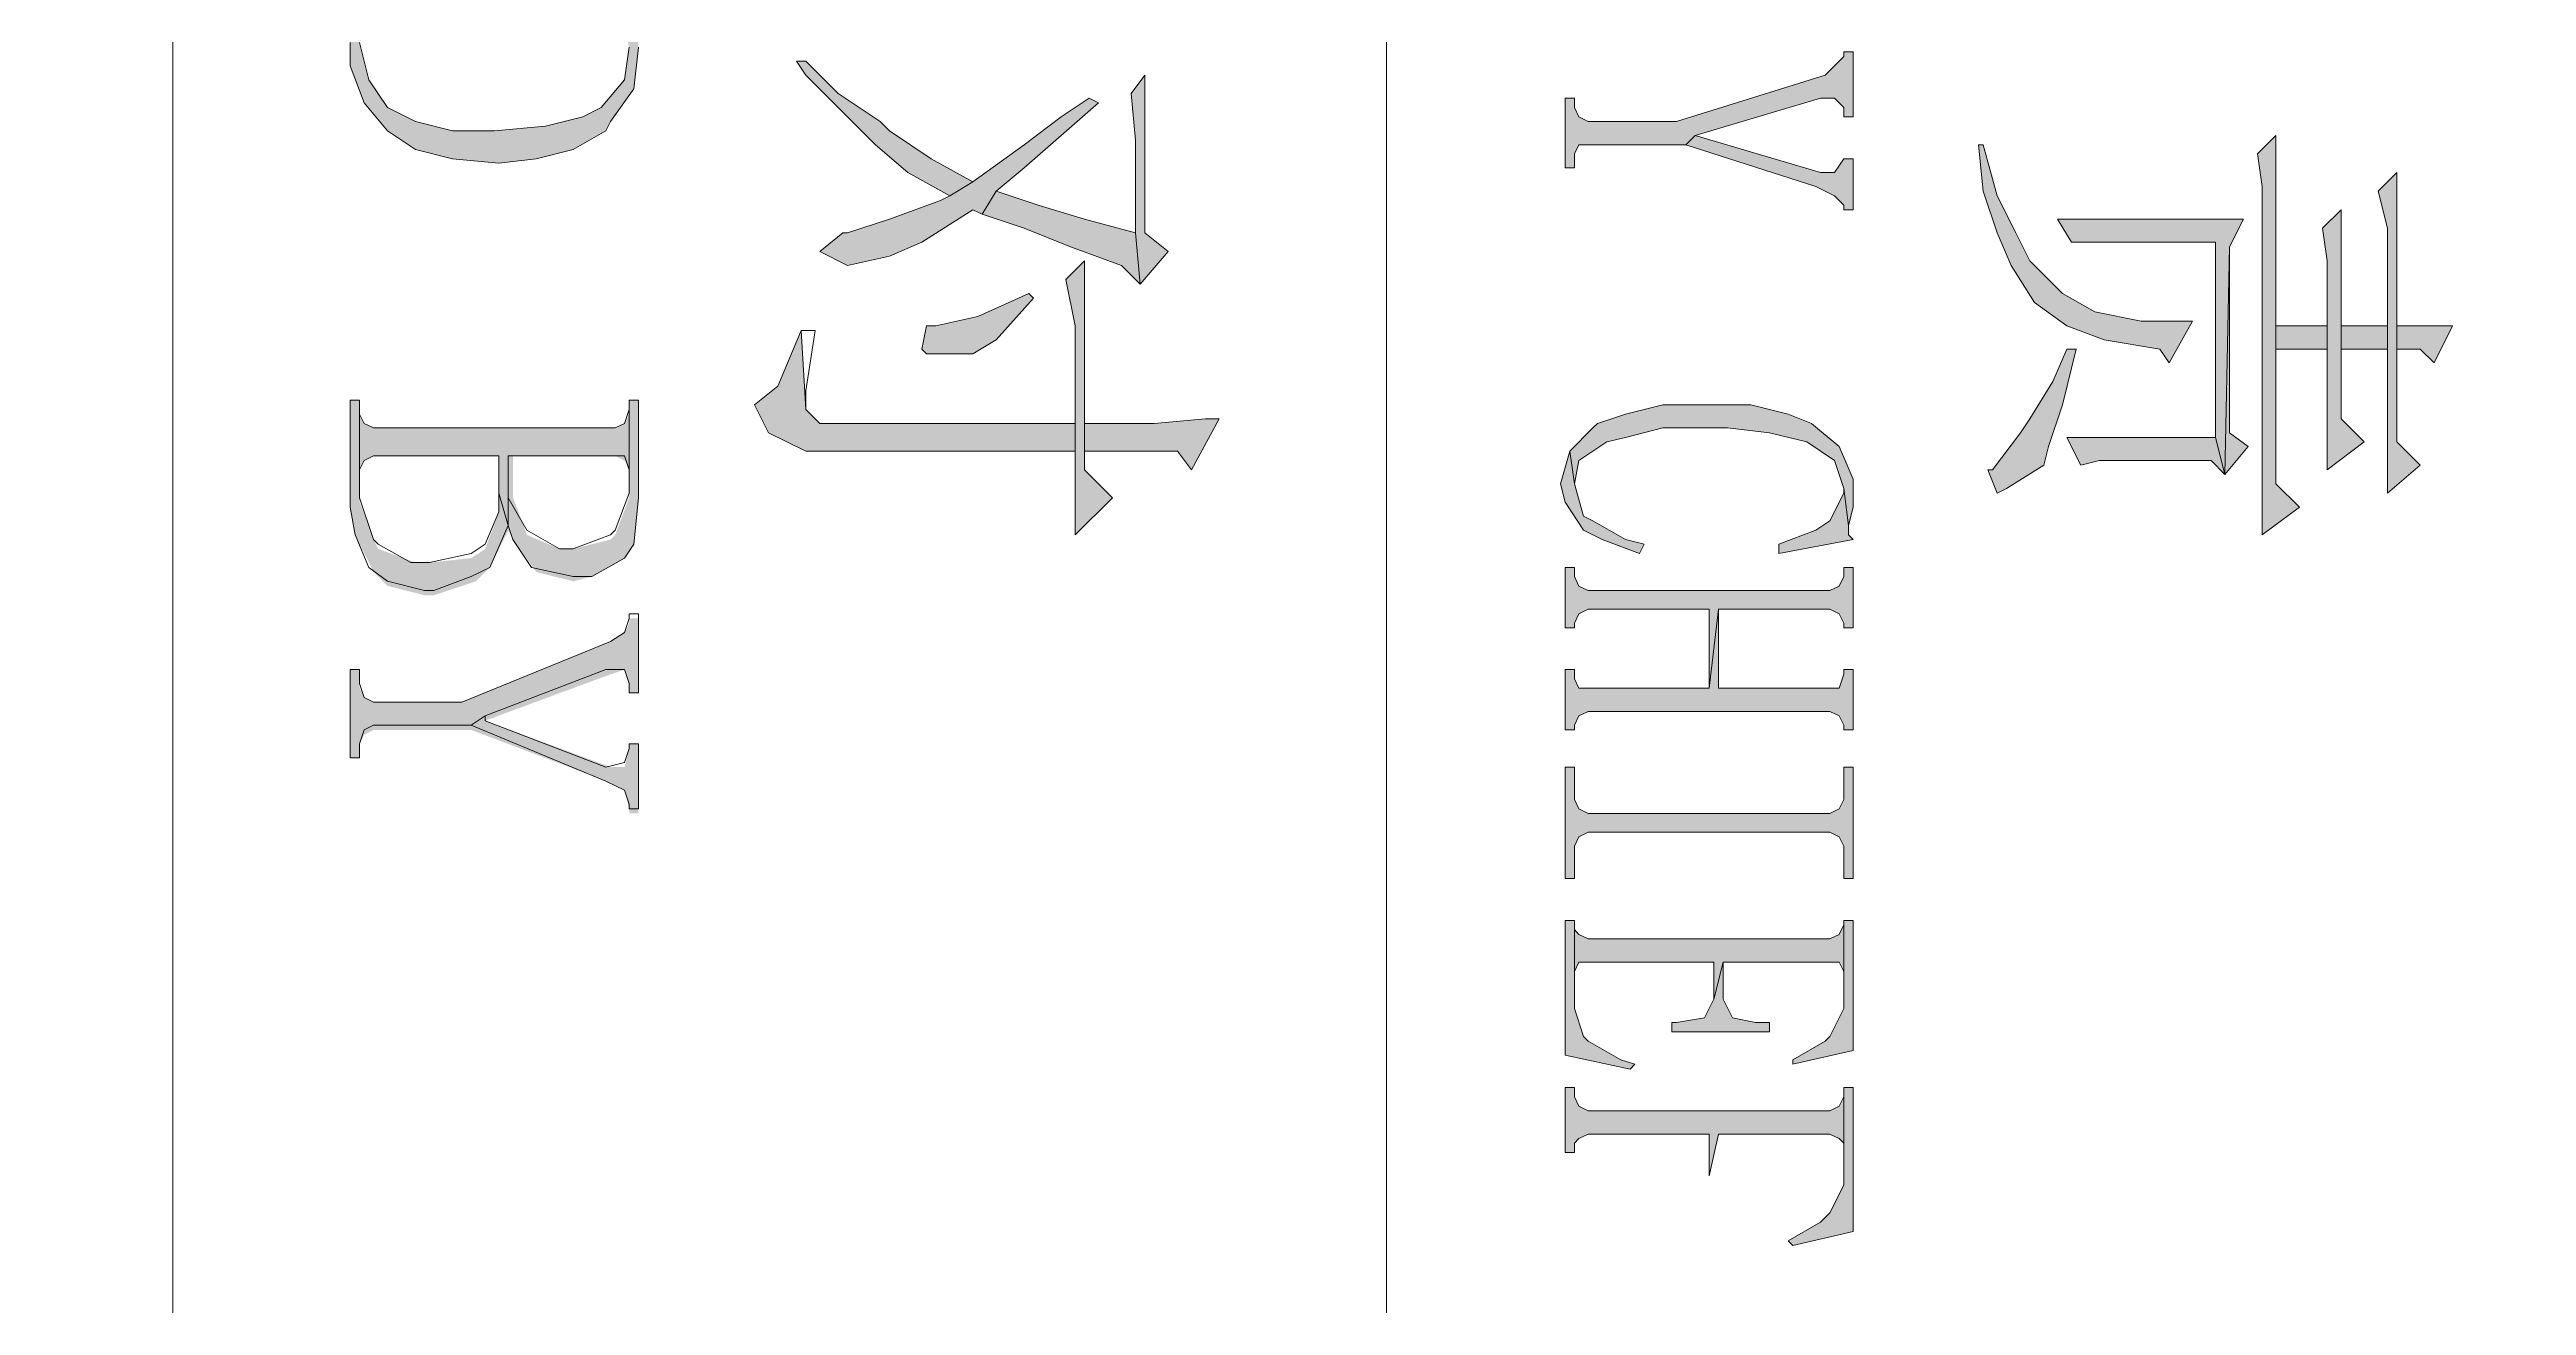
# Model space of a CAD drawing. Header units: millimetres. Extents: x -53295381 to 181933601, y -165 to 204541444.
# Drawn here: x 52121038 to 52129201, y 20974591 to 20978732 of the extents above; entities that cross this region are included whole.
import ezdxf

# ---------------------------------------------------------------- set-up
doc = ezdxf.new("R2010")
doc.units = ezdxf.units.MM
doc.header["$LTSCALE"] = 1000
doc.layers.add('PP-COM', color=7, linetype='Continuous')
doc.layers.add('标注', color=3, linetype='Continuous')
doc.layers.add('PUB_TITLE', color=7, linetype='Continuous', lineweight=20)
doc.styles.add('C', font='c.shx', dxfattribs={"width": 0.75, "height": 3, "bigfont": 'hzk.shx'})
doc.styles.add('HZ', font='rs.shx', dxfattribs={"width": 0.8, "bigfont": 'hztxt.shx'})
doc.styles.add('宋体', font='')
doc.styles.get('宋体').set_extended_font_data('宋体')
doc.dimstyles.new('1', dxfattribs={"dimtxt": 1.5, "dimasz": 2, "dimexe": 1, "dimexo": 0.2, "dimgap": 0.5, "dimtad": 1, "dimdec": 1, "dimzin": 0, "dimdsep": 46, "dimtxsty": '宋体', "dimcen": 0.2, "dimclrd": 3, "dimclre": 3, "dimclrt": 3, "dimadec": 0, "dimazin": 0, "dimtfac": 1, "dimtdec": 1, "dimtofl": 0, "dimtmove": 2, "dimatfit": 3, "dimfxl": 0, "dimtolj": 1, "dimtzin": 0, "dimarcsym": 0})

# ---------------------------------------------------------------- blocks, each defined once
blk = doc.blocks.new('*D53')
at = {"color": 3, "lineweight": -2}
for start, end in [(39.4482, 48.8965), (341.1035, 350.5518)]:
    blk.add_arc((1344.218, 1910.564), 16.999, start, end, dxfattribs=at)
at = {"color": 3}
for points in [[(1357.728, 1921.631), (1356.961, 1921.099), (1358.94, 1919.064)], [(1360.522, 1907.812), (1361.452, 1907.735), (1361.217, 1910.564)]]:
    blk.add_solid(points, dxfattribs=at)
at = {"layer": 'Defpoints', "color": 0}
for p in [(1395.655, 1940.261), (1360.959, 1913.516), (1344.218, 1910.564), (1344.218, 1910.564), (1403.612, 1910.564)]:
    blk.add_point(p, dxfattribs=at)
at = {"color": 3, "insert": (1362.57, 1915.482), "char_height": 3, "attachment_point": 5, "rotation": 285, "style": 'HZ'}
blk.add_mtext('\\A1;α/3', dxfattribs=at)
blk = doc.blocks.new('*D54')
at = {"color": 3, "lineweight": -2}
blk.add_arc((1344.218, 1910.564), 28.56, 5.6194, 84.3806, dxfattribs=at)
at = {"color": 3}
for points in [[(1346.992, 1938.522), (1347.038, 1939.454), (1344.218, 1939.125)], [(1373.108, 1913.384), (1372.175, 1913.338), (1372.779, 1910.564)]]:
    blk.add_solid(points, dxfattribs=at)
at = {"layer": 'Defpoints', "color": 0}
for p in [(1344.218, 1969.958), (1368.952, 1924.845), (1344.218, 1910.564), (1344.218, 1910.564), (1403.612, 1910.564)]:
    blk.add_point(p, dxfattribs=at)
at = {"color": 3, "insert": (1365.828, 1932.174), "char_height": 3, "attachment_point": 5, "rotation": 315, "style": 'HZ'}
blk.add_mtext('\\A1;α', dxfattribs=at)
blk = doc.blocks.new('*D55')
at = {"color": 3, "lineweight": -2}
for start, end in [(69.4333, 78.8666), (11.1334, 20.5667)]:
    blk.add_arc((1344.218, 1910.564), 17.026, start, end, dxfattribs=at)
at = {"color": 3}
for points in [[(1350.399, 1926.927), (1350, 1926.083), (1352.731, 1925.309)], [(1359.737, 1916.346), (1360.581, 1916.745), (1358.963, 1919.077)]]:
    blk.add_solid(points, dxfattribs=at)
at = {"layer": 'Defpoints', "color": 0}
for p in [(1373.915, 1962.001), (1395.655, 1940.261), (1355.162, 1923.607), (1344.218, 1910.564), (1344.218, 1910.564)]:
    blk.add_point(p, dxfattribs=at)
at = {"color": 3, "insert": (1358.072, 1924.056), "char_height": 3, "attachment_point": 5, "rotation": 314.2422, "style": 'HZ'}
blk.add_mtext('\\A1;α/3', dxfattribs=at)
blk = doc.blocks.new('*D27')
at = {"color": 3, "lineweight": -2}
for start, end in [(99.4333, 108.8666), (41.1334, 50.5667)]:
    blk.add_arc((1344.218, 1910.564), 17.026, start, end, dxfattribs=at)
at = {"color": 3}
for points in [[(1341.389, 1927.825), (1341.466, 1926.895), (1344.218, 1927.59)], [(1354.767, 1923.331), (1355.299, 1924.098), (1352.731, 1925.309)]]:
    blk.add_solid(points, dxfattribs=at)
at = {"layer": 'Defpoints', "color": 0}
for p in [(1344.218, 1969.958), (1373.915, 1962.001), (1350.042, 1926.563), (1344.218, 1910.564), (1344.218, 1910.564)]:
    blk.add_point(p, dxfattribs=at)
at = {"color": 3, "insert": (1349.143, 1928.942), "char_height": 3, "attachment_point": 5, "rotation": 345, "style": 'HZ'}
blk.add_mtext('\\A1;α/3', dxfattribs=at)
blk = doc.blocks.new('*D35')
at = {"layer": 'Defpoints', "color": 0}
for p in [(1319.577, 1812.569), (1317.437, 1800.401), (1286.683, 1796.73), (1303.739, 1796.73), (1303.739, 1796.73)]:
    blk.add_point(p, dxfattribs=at)
at = {"layer": '标注', "color": 3, "lineweight": -2}
blk.add_line((1305.739, 1796.73), (1319.92, 1796.73), dxfattribs=at)
for start, end in [(56.3312, 67.6624), (337.3376, 348.6688)]:
    blk.add_arc((1303.739, 1796.73), 14.181, start, end, dxfattribs=at)
at = {"layer": '标注', "color": 3}
for points in [[(1311.896, 1808.894), (1311.305, 1808.172), (1313.766, 1806.758)], [(1317.179, 1793.99), (1318.108, 1793.898), (1317.92, 1796.73)]]:
    blk.add_solid(points, dxfattribs=at)
at = {"layer": '标注', "color": 3, "insert": (1318.688, 1802.922), "char_height": 3, "attachment_point": 5, "rotation": 292.5, "style": 'C'}
blk.add_mtext('\\A1;45°', dxfattribs=at)
blk = doc.blocks.new('6.0f')
at = {"layer": 'PUB_TITLE'}
h = blk.add_hatch(color=256, dxfattribs=at)
h.dxf.hatch_style = 1
h.paths.add_polyline_path([(50751499.5, 21041173.3), (50751505.6, 21041170.2), (50751508.7, 21041164.1), (50751508.7, 21041142.6), (50751514.8, 21041142.6), (50751514.8, 21041213.1), (50751508.7, 21041213.1), (50751508.7, 21041194.7), (50751505.6, 21041188.6), (50751499.5, 21041185.5), (50751340.2, 21041185.5), (50751334.1, 21041188.6), (50751331.1, 21041194.7), (50751331.1, 21041213.1), (50751324.9, 21041213.1), (50751324.9, 21041142.6), (50751331.1, 21041142.6), (50751331.1, 21041164.1), (50751334.1, 21041170.2), (50751340.2, 21041173.3)])
h.paths.add_polyline_path([(50751395.4, 21041090.6), (50751395.4, 21041050.7), (50751401.5, 21041087.5), (50751496.4, 21041069.1), (50751514.8, 21041072.2), (50751343.3, 21041108.9), (50751334.1, 21041112), (50751331.1, 21041118.1), (50751331.1, 21041121.2), (50751324.9, 21041121.2), (50751324.9, 21041087.5), (50751331.1, 21041087.5), (50751331.1, 21041090.6), (50751337.2, 21041096.7), (50751352.5, 21041096.7)])
h.paths.add_polyline_path([(50751521, 21041059.9), (50751514.8, 21041072.2), (50751496.4, 21041069.1), (50751401.5, 21041050.7), (50751401.5, 21041087.5), (50751395.4, 21041050.7), (50751346.4, 21041041.6), (50751334.1, 21041041.6), (50751331.1, 21041047.7), (50751331.1, 21041050.7), (50751324.9, 21041050.7), (50751324.9, 21041014), (50751331.1, 21041014), (50751331.1, 21041017.1), (50751334.1, 21041023.2), (50751343.3, 21041026.2)])
h.paths.add_polyline_path([(50751499.5, 21040974.2), (50751505.6, 21040971.1), (50751508.7, 21040965), (50751508.7, 21040958.9), (50751514.8, 21040958.9), (50751514.8, 21041001.7), (50751508.7, 21041001.7), (50751508.7, 21040995.6), (50751505.6, 21040989.5), (50751499.5, 21040986.4), (50751340.2, 21040986.4), (50751334.1, 21040989.5), (50751331.1, 21040995.6), (50751331.1, 21040965), (50751334.1, 21040971.1), (50751340.2, 21040974.2)])
h.paths.add_polyline_path([(50751367.8, 21040900.7), (50751370.9, 21040906.8), (50751361.7, 21040909.9), (50751340.2, 21040919), (50751340.2, 21040922.1), (50751331.1, 21040940.5), (50751331.1, 21040965), (50751331.1, 21040995.6), (50751331.1, 21041001.7), (50751324.9, 21041001.7), (50751324.9, 21040909.9)])
h.paths.add_polyline_path([(50751496.4, 21040830.2), (50751505.6, 21040830.2), (50751508.7, 21040821), (50751508.7, 21040854.7), (50751505.6, 21040845.5), (50751496.4, 21040845.5), (50751340.2, 21040845.5), (50751334.1, 21040848.6), (50751331.1, 21040854.7), (50751331.1, 21040860.9), (50751324.9, 21040860.9), (50751324.9, 21040814.9), (50751331.1, 21040814.9), (50751331.1, 21040824.1), (50751334.1, 21040830.2), (50751340.2, 21040830.2)])
h.paths.add_polyline_path([(50751508.7, 21040854.7), (50751514.8, 21040796.5), (50751514.8, 21040879.2), (50751471.9, 21040888.4), (50751471.9, 21040882.3), (50751481.1, 21040879.2), (50751502.6, 21040870)])
h.paths.add_polyline_path([(50751514.8, 21040796.5), (50751508.7, 21040854.7), (50751508.7, 21040821), (50751499.5, 21040805.7), (50751499.5, 21040802.7), (50751471.9, 21040793.5), (50751471.9, 21040790.4)])
h.paths.add_polyline_path([(50751508.7, 21040741.4), (50751508.7, 21040735.3), (50751514.8, 21040735.3), (50751514.8, 21040778.2), (50751508.7, 21040778.2), (50751508.7, 21040775.1), (50751502.6, 21040769), (50751496.4, 21040762.8), (50751398.4, 21040732.2), (50751340.2, 21040732.2), (50751334.1, 21040735.3), (50751331.1, 21040741.4), (50751331.1, 21040747.5), (50751324.9, 21040747.5), (50751324.9, 21040701.6), (50751331.1, 21040701.6), (50751331.1, 21040710.8), (50751334.1, 21040716.9), (50751340.2, 21040716.9), (50751404.6, 21040716.9), (50751410.7, 21040723), (50751493.4, 21040747.5), (50751502.6, 21040747.5)])
h.paths.add_polyline_path([(50751514.8, 21040674), (50751514.8, 21040707.7), (50751508.7, 21040707.7), (50751502.6, 21040698.5), (50751493.4, 21040698.5), (50751410.7, 21040723), (50751404.6, 21040716.9), (50751490.3, 21040689.3), (50751502.6, 21040683.2), (50751508.7, 21040677.1), (50751508.7, 21040674)])
h = blk.add_hatch(color=256, dxfattribs=at)
h.dxf.hatch_style = 1
h.paths.add_polyline_path([(50750698.9, 21040796.5), (50750705, 21040793.5), (50750708.1, 21040781.2), (50750708.1, 21040824.1), (50750705, 21040818), (50750698.9, 21040814.9), (50750539.6, 21040814.9), (50750533.5, 21040818), (50750530.4, 21040824.1), (50750530.4, 21040784.3), (50750533.5, 21040793.5), (50750539.6, 21040796.5)], flags=17)
h.paths.add_polyline_path([(50750646.8, 21040707.7), (50750671.3, 21040713.8), (50750692.8, 21040726.1), (50750695.8, 21040732.2), (50750711.1, 21040753.7), (50750714.2, 21040781.2), (50750714.2, 21040830.2), (50750708.1, 21040830.2), (50750708.1, 21040824.1), (50750708.1, 21040781.2), (50750705, 21040759.8), (50750689.7, 21040741.4), (50750677.5, 21040735.3), (50750653, 21040729.2), (50750619.3, 21040726.1), (50750591.7, 21040726.1), (50750567.2, 21040732.2), (50750548.8, 21040741.4), (50750536.6, 21040759.8), (50750530.4, 21040784.3), (50750530.4, 21040824.1), (50750530.4, 21040830.2), (50750524.3, 21040830.2), (50750524.3, 21040784.3), (50750524.3, 21040769), (50750533.5, 21040744.5), (50750548.8, 21040726.1), (50750567.2, 21040713.8), (50750591.7, 21040707.7), (50750622.3, 21040704.7)])
h = blk.add_hatch(color=256, dxfattribs=at)
h.dxf.hatch_style = 1
h.paths.add_polyline_path([(50751063.4, 21040646.5), (50751048, 21040658.7), (50751048, 21040762.8), (50751038.9, 21040750.6), (50751041.9, 21040720), (50751041.9, 21040658.7), (50751045, 21040625)])
h.paths.add_polyline_path([(50751032.7, 21040637.3), (50751045, 21040625), (50751041.9, 21040658.7), (50751008.2, 21040667.9), (50750977.6, 21040677.1), (50750950, 21040686.3), (50750940.8, 21040671), (50750968.4, 21040661.8), (50750999, 21040649.5)])
h.paths.add_polyline_path([(50750968.4, 21040701.6), (50750992.9, 21040723), (50751017.4, 21040744.5), (50751011.3, 21040747.5), (50750992.9, 21040735.3), (50750968.4, 21040716.9), (50750934.7, 21040692.4), (50750919.4, 21040683.2), (50750913.3, 21040680.1), (50750879.6, 21040667.9), (50750852, 21040658.7), (50750849, 21040658.7), (50750833.7, 21040646.5), (50750852, 21040637.3), (50750879.6, 21040643.4), (50750901, 21040652.6), (50750934.7, 21040674), (50750940.8, 21040671), (50750950, 21040686.3)])
h.paths.add_polyline_path([(50750934.7, 21040692.4), (50750907.2, 21040707.7), (50750879.6, 21040726.1), (50750873.5, 21040732.2), (50750845.9, 21040750.6), (50750824.5, 21040772), (50750818.3, 21040772), (50750824.5, 21040762.8), (50750849, 21040738.3), (50750870.4, 21040716.9), (50750891.8, 21040698.5), (50750919.4, 21040683.2)])
h.paths.add_polyline_path([(50751026.6, 21040484.1), (50751008.2, 21040502.5), (50751008.2, 21040514.8), (50751008.2, 21040533.1), (50751008.2, 21040640.3), (50750996, 21040628.1), (50751002.1, 21040597.5), (50751002.1, 21040533.1), (50751002.1, 21040514.8), (50751002.1, 21040459.6)])
h.paths.add_polyline_path([(50751069.5, 21040514.8), (50751078.7, 21040502.5), (50751097, 21040536.2), (50751087.9, 21040536.2), (50751054.2, 21040533.1), (50751008.2, 21040533.1), (50751008.2, 21040514.8)])
h.paths.add_polyline_path([(50751002.1, 21040514.8), (50751002.1, 21040533.1), (50750833.7, 21040533.1), (50750824.5, 21040542.3), (50750821.4, 21040594.4), (50750806.1, 21040557.6), (50750790.8, 21040545.4), (50750800, 21040527), (50750824.5, 21040514.8)])
h.paths.add_polyline_path([(50750950, 21040588.3), (50750974.5, 21040615.8), (50750971.5, 21040618.9), (50750937.8, 21040603.6), (50750910.2, 21040597.5), (50750904.1, 21040597.5), (50750901, 21040582.1), (50750904.1, 21040579.1), (50750934.7, 21040579.1)])
h = blk.add_hatch(color=256, dxfattribs=at)
h.dxf.hatch_style = 1
h.paths.add_polyline_path([(50751888.5, 21040505.6), (50751873.2, 21040520.9), (50751873.2, 21040582.1), (50751873.2, 21040597.5), (50751873.2, 21040698.5), (50751860.9, 21040686.3), (50751867, 21040661.8), (50751867, 21040597.5), (50751867, 21040582.1), (50751867, 21040487.2)])
h.paths.add_polyline_path([(50751851.7, 21040520.9), (50751836.4, 21040536.2), (50751836.4, 21040582.1), (50751836.4, 21040597.5), (50751836.4, 21040674), (50751824.2, 21040661.8), (50751827.2, 21040640.3), (50751827.2, 21040597.5), (50751827.2, 21040582.1), (50751827.2, 21040502.5)])
h.paths.add_polyline_path([(50751808.9, 21040478), (50751793.5, 21040493.3), (50751793.5, 21040582.1), (50751793.5, 21040597.5), (50751793.5, 21040723), (50751781.3, 21040710.8), (50751784.3, 21040689.3), (50751784.3, 21040459.6)])
h.paths.add_polyline_path([(50751867, 21040582.1), (50751867, 21040597.5), (50751836.4, 21040597.5), (50751836.4, 21040582.1)])
h.paths.add_polyline_path([(50751897.7, 21040573), (50751909.9, 21040597.5), (50751903.8, 21040597.5), (50751873.2, 21040597.5), (50751873.2, 21040582.1), (50751888.5, 21040582.1)])
h.paths.add_polyline_path([(50751827.2, 21040582.1), (50751827.2, 21040597.5), (50751793.5, 21040597.5), (50751793.5, 21040582.1)])
h.paths.add_polyline_path([(50751759.8, 21040499.4), (50751762.9, 21040649.5), (50751772.1, 21040667.9), (50751744.5, 21040667.9), (50751713.9, 21040667.9), (50751683.3, 21040667.9), (50751649.6, 21040667.9), (50751658.8, 21040652.6), (50751753.7, 21040652.6), (50751753.7, 21040523.9)])
h.paths.add_polyline_path([(50751750.7, 21040508.6), (50751759.8, 21040499.4), (50751753.7, 21040523.9), (50751655.7, 21040523.9), (50751664.9, 21040505.6), (50751677.2, 21040508.6), (50751707.8, 21040508.6)], flags=17)
h.paths.add_polyline_path([(50751775.2, 21040517.8), (50751762.9, 21040527), (50751762.9, 21040649.5), (50751759.8, 21040499.4)])
h.paths.add_polyline_path([(50751717, 21040582.1), (50751723.1, 21040573), (50751738.4, 21040600.5), (50751704.7, 21040600.5), (50751674.1, 21040606.6), (50751652.7, 21040618.9), (50751631.2, 21040640.3), (50751622, 21040658.7), (50751609.8, 21040683.2), (50751600.6, 21040716.9), (50751597.5, 21040716.9), (50751600.6, 21040686.3), (50751609.8, 21040658.7), (50751619, 21040637.3), (50751634.3, 21040612.8), (50751655.7, 21040597.5), (50751680.2, 21040588.3)])
h.paths.add_polyline_path([(50751640.4, 21040505.6), (50751643.5, 21040517.8), (50751652.7, 21040545.4), (50751661.8, 21040582.1), (50751655.7, 21040582.1), (50751646.5, 21040560.7), (50751631.2, 21040536.2), (50751625.1, 21040527), (50751606.7, 21040502.5), (50751603.6, 21040502.5), (50751609.8, 21040487.2), (50751615.9, 21040490.3)])
h = blk.add_hatch(color=256, dxfattribs=at)
h.dxf.hatch_style = 1
h.paths.add_polyline_path([(50750622.4, 21040511.7), (50750622.4, 21040487.2), (50750628.5, 21040462.7), (50750631.6, 21040511.7), (50750698.9, 21040511.7), (50750705.1, 21040508.6), (50750708.1, 21040502.5), (50750708.1, 21040539.3), (50750705.1, 21040533.1), (50750698.9, 21040530.1), (50750539.7, 21040530.1), (50750533.5, 21040533.1), (50750530.5, 21040539.3), (50750530.5, 21040502.5), (50750533.5, 21040508.6), (50750539.7, 21040511.7)])
h.paths.add_polyline_path([(50750671.4, 21040429), (50750683.6, 21040432.1), (50750705.1, 21040444.3), (50750711.2, 21040453.5), (50750714.2, 21040484.1), (50750714.2, 21040548.5), (50750708.1, 21040548.5), (50750708.1, 21040539.3), (50750708.1, 21040487.2), (50750708.1, 21040484.1), (50750698.9, 21040459.6), (50750695.9, 21040456.6), (50750671.4, 21040450.4), (50750662.2, 21040450.4), (50750640.7, 21040459.6), (50750631.6, 21040484.1), (50750631.6, 21040511.7), (50750628.5, 21040462.7), (50750631.6, 21040456.6), (50750646.9, 21040435.1)])
h.paths.add_polyline_path([(50750607.1, 21040429), (50750616.2, 21040438.2), (50750628.5, 21040462.7), (50750622.4, 21040487.2), (50750622.4, 21040474.9), (50750613.2, 21040450.4), (50750604, 21040444.3), (50750576.4, 21040441.3), (50750567.2, 21040441.3), (50750542.7, 21040450.4), (50750539.7, 21040456.6), (50750530.5, 21040481.1), (50750530.5, 21040502.5), (50750530.5, 21040539.3), (50750530.5, 21040548.5), (50750524.4, 21040548.5), (50750524.4, 21040478), (50750527.4, 21040459.6), (50750539.7, 21040435.1), (50750548.9, 21040425.9), (50750573.4, 21040419.8), (50750579.5, 21040419.8)])
h.paths.add_polyline_path([(50750695.9, 21040367.7), (50750705.1, 21040370.8), (50750708.1, 21040361.6), (50750708.1, 21040355.5), (50750714.2, 21040355.5), (50750714.2, 21040404.5), (50750708.1, 21040404.5), (50750708.1, 21040401.4), (50750705.1, 21040395.3), (50750695.9, 21040389.2), (50750597.9, 21040349.4), (50750539.7, 21040349.4), (50750533.5, 21040352.4), (50750530.5, 21040358.6), (50750530.5, 21040370.8), (50750524.4, 21040370.8), (50750524.4, 21040312.6), (50750530.5, 21040312.6), (50750530.5, 21040321.8), (50750533.5, 21040327.9), (50750539.7, 21040331), (50750604, 21040331), (50750613.2, 21040337.1)])
h.paths.add_polyline_path([(50750692.8, 21040297.3), (50750705.1, 21040291.2), (50750708.1, 21040278.9), (50750708.1, 21040275.9), (50750714.2, 21040275.9), (50750714.2, 21040321.8), (50750708.1, 21040321.8), (50750708.1, 21040318.7), (50750705.1, 21040306.5), (50750695.9, 21040306.5), (50750613.2, 21040337.1), (50750604, 21040331)])
h = blk.add_hatch(color=256, dxfattribs=at)
h.dxf.hatch_style = 1
h.paths.add_polyline_path([(50751484.2, 21040520.9), (50751502.6, 21040508.6), (50751508.7, 21040490.3), (50751511.8, 21040465.8), (50751514.8, 21040478), (50751514.8, 21040490.3), (50751514.8, 21040496.4), (50751505.6, 21040517.8), (50751487.3, 21040533.1), (50751471.9, 21040539.3), (50751447.4, 21040545.4), (50751419.9, 21040545.4), (50751389.3, 21040545.4), (50751364.8, 21040539.3), (50751346.4, 21040533.1), (50751343.3, 21040530.1), (50751328, 21040514.8), (50751331.1, 21040493.3), (50751334.1, 21040508.6), (50751352.5, 21040520.9), (50751364.8, 21040523.9), (50751389.3, 21040530.1), (50751419.9, 21040530.1), (50751432.1, 21040530.1), (50751459.7, 21040527)])
h.paths.add_polyline_path([(50751514.8, 21040456.6), (50751511.8, 21040459.6), (50751511.8, 21040465.8), (50751508.7, 21040490.3), (50751508.7, 21040487.2), (50751499.5, 21040468.8), (50751490.3, 21040462.7), (50751465.8, 21040453.5), (50751465.8, 21040447.4)])
h.paths.add_polyline_path([(50751349.4, 21040456.6), (50751373.9, 21040447.4), (50751377, 21040453.5), (50751364.8, 21040456.6), (50751343.3, 21040468.8), (50751337.2, 21040471.9), (50751331.1, 21040493.3), (50751328, 21040514.8), (50751321.9, 21040493.3), (50751324.9, 21040481.1), (50751337.2, 21040462.7)])
h.paths.add_polyline_path([(50751499.5, 21040410.6), (50751505.6, 21040407.6), (50751508.7, 21040401.4), (50751508.7, 21040398.4), (50751514.8, 21040398.4), (50751514.8, 21040438.2), (50751508.7, 21040438.2), (50751508.7, 21040432.1), (50751505.6, 21040425.9), (50751499.5, 21040422.9), (50751340.2, 21040422.9), (50751334.1, 21040425.9), (50751331.1, 21040432.1), (50751331.1, 21040438.2), (50751324.9, 21040438.2), (50751324.9, 21040398.4), (50751331.1, 21040398.4), (50751331.1, 21040401.4), (50751334.1, 21040407.6), (50751340.2, 21040410.6), (50751419.9, 21040410.6), (50751419.9, 21040358.6), (50751426, 21040410.6)])
h.paths.add_polyline_path([(50751499.5, 21040343.2), (50751505.6, 21040340.2), (50751508.7, 21040334.1), (50751508.7, 21040331), (50751514.8, 21040331), (50751514.8, 21040370.8), (50751508.7, 21040370.8), (50751508.7, 21040367.7), (50751505.6, 21040358.6), (50751499.5, 21040358.6), (50751426, 21040358.6), (50751426, 21040410.6), (50751419.9, 21040358.6), (50751340.2, 21040358.6), (50751334.1, 21040358.6), (50751331.1, 21040364.7), (50751331.1, 21040370.8), (50751324.9, 21040370.8), (50751324.9, 21040331), (50751331.1, 21040331), (50751331.1, 21040334.1), (50751334.1, 21040340.2), (50751340.2, 21040343.2)])
h.paths.add_polyline_path([(50751499.5, 21040263.6), (50751505.6, 21040260.6), (50751508.7, 21040254.4), (50751508.7, 21040233), (50751514.8, 21040233), (50751514.8, 21040306.5), (50751508.7, 21040306.5), (50751508.7, 21040285.1), (50751505.6, 21040278.9), (50751499.5, 21040275.9), (50751340.2, 21040275.9), (50751334.1, 21040278.9), (50751331.1, 21040285.1), (50751331.1, 21040306.5), (50751324.9, 21040306.5), (50751324.9, 21040233), (50751331.1, 21040233), (50751331.1, 21040254.4), (50751334.1, 21040260.6), (50751340.2, 21040263.6)])
h.paths.add_polyline_path([(50751499.5, 21040177.9), (50751505.6, 21040177.9), (50751508.7, 21040171.7), (50751508.7, 21040202.4), (50751505.6, 21040196.2), (50751499.5, 21040193.2), (50751340.2, 21040193.2), (50751334.1, 21040196.2), (50751331.1, 21040199.3), (50751331.1, 21040171.7), (50751334.1, 21040177.9), (50751340.2, 21040177.9), (50751422.9, 21040177.9), (50751422.9, 21040153.4), (50751429.1, 21040177.9)])
h.paths.add_polyline_path([(50751459.7, 21040131.9), (50751459.7, 21040138), (50751450.5, 21040138), (50751435.2, 21040141.1), (50751429.1, 21040153.4), (50751429.1, 21040177.9), (50751422.9, 21040153.4), (50751416.8, 21040141.1), (50751398.4, 21040138), (50751395.4, 21040138), (50751395.4, 21040131.9)])
h.paths.add_polyline_path([(50751367.8, 21040107.4), (50751370.9, 21040110.5), (50751361.7, 21040113.5), (50751340.2, 21040125.8), (50751337.2, 21040128.9), (50751331.1, 21040147.2), (50751331.1, 21040171.7), (50751331.1, 21040199.3), (50751331.1, 21040205.4), (50751324.9, 21040205.4), (50751324.9, 21040116.6)])
h.paths.add_polyline_path([(50751514.8, 21040119.7), (50751514.8, 21040205.4), (50751508.7, 21040205.4), (50751508.7, 21040202.4), (50751508.7, 21040147.2), (50751499.5, 21040128.9), (50751496.4, 21040125.8), (50751475, 21040113.5), (50751475, 21040110.5)])
h = blk.add_hatch(color=256, dxfattribs=at)
h.dxf.hatch_style = 1
h.paths.add_polyline_path([(50751499.5, 21040064.5), (50751505.6, 21040061.5), (50751508.7, 21040058.4), (50751508.7, 21040089), (50751505.6, 21040082.9), (50751499.5, 21040079.8), (50751340.2, 21040079.8), (50751334.1, 21040082.9), (50751331.1, 21040089), (50751331.1, 21040095.2), (50751324.9, 21040095.2), (50751324.9, 21040052.3), (50751331.1, 21040052.3), (50751331.1, 21040058.4), (50751334.1, 21040061.5), (50751340.2, 21040064.5), (50751419.9, 21040064.5), (50751419.9, 21040037), (50751426, 21040064.5)])
h.paths.add_polyline_path([(50751514.8, 21040000.2), (50751514.8, 21040095.2), (50751508.7, 21040095.2), (50751508.7, 21040089), (50751508.7, 21040033.9), (50751508.7, 21040030.8), (50751499.5, 21040012.5), (50751493.4, 21040006.3), (50751471.9, 21039994.1), (50751475, 21039991)])
for p, q in [((50750407.3, 21041825.1), (50750407.3, 21035825.1)), ((50751207.3, 21041825.1), (50751207.3, 21035825.1))]:
    blk.add_line(p, q, dxfattribs=at)
at = {"layer": 'PUB_TITLE', "lineweight": 0}
for points in [[(50750708.1, 21040781.2), (50750705, 21040759.8), (50750689.7, 21040741.4), (50750677.5, 21040735.3), (50750653, 21040729.2), (50750619.3, 21040726.1), (50750591.7, 21040726.1), (50750567.2, 21040732.2), (50750548.8, 21040741.4), (50750536.6, 21040759.8), (50750530.4, 21040784.3)], [(50750524.3, 21040784.3), (50750524.3, 21040769), (50750533.5, 21040744.5), (50750548.8, 21040726.1), (50750567.2, 21040713.8), (50750591.7, 21040707.7), (50750622.3, 21040704.7), (50750646.8, 21040707.7), (50750671.3, 21040713.8), (50750692.8, 21040726.1), (50750695.8, 21040732.2), (50750711.1, 21040753.7), (50750714.2, 21040781.2)]]:
    blk.add_lwpolyline(points, dxfattribs=at)
for points in [[(50751514.8, 21040735.3), (50751514.8, 21040778.2), (50751508.7, 21040778.2), (50751508.7, 21040775.1), (50751502.6, 21040769), (50751496.4, 21040762.8), (50751398.4, 21040732.2), (50751340.2, 21040732.2), (50751334.1, 21040735.3), (50751331.1, 21040741.4), (50751331.1, 21040747.5), (50751324.9, 21040747.5), (50751324.9, 21040701.6), (50751331.1, 21040701.6), (50751331.1, 21040710.8), (50751334.1, 21040716.9), (50751340.2, 21040716.9), (50751404.6, 21040716.9), (50751410.7, 21040723), (50751493.4, 21040747.5), (50751502.6, 21040747.5), (50751508.7, 21040741.4), (50751508.7, 21040735.3)], [(50750934.7, 21040692.4), (50750907.2, 21040707.7), (50750879.6, 21040726.1), (50750873.5, 21040732.2), (50750845.9, 21040750.6), (50750824.5, 21040772), (50750818.3, 21040772), (50750824.5, 21040762.8), (50750849, 21040738.3), (50750870.4, 21040716.9), (50750891.8, 21040698.5), (50750919.4, 21040683.2)], [(50751063.4, 21040646.5), (50751048, 21040658.7), (50751048, 21040762.8), (50751038.9, 21040750.6), (50751038.9, 21040750.6), (50751041.9, 21040720), (50751041.9, 21040658.7), (50751045, 21040625)], [(50751017.4, 21040744.5), (50751011.3, 21040747.5), (50750992.9, 21040735.3), (50750968.4, 21040716.9), (50750934.7, 21040692.4), (50750934.7, 21040692.4), (50750919.4, 21040683.2), (50750913.3, 21040680.1), (50750879.6, 21040667.9), (50750852, 21040658.7), (50750849, 21040658.7), (50750833.7, 21040646.5), (50750852, 21040637.3), (50750879.6, 21040643.4), (50750901, 21040652.6), (50750934.7, 21040674), (50750940.8, 21040671), (50750950, 21040686.3), (50750968.4, 21040701.6), (50750992.9, 21040723)], [(50751514.8, 21040674), (50751514.8, 21040707.7), (50751508.7, 21040707.7), (50751508.7, 21040707.7), (50751502.6, 21040698.5), (50751493.4, 21040698.5), (50751410.7, 21040723), (50751410.7, 21040723), (50751404.6, 21040716.9), (50751490.3, 21040689.3), (50751502.6, 21040683.2), (50751508.7, 21040677.1), (50751508.7, 21040674)], [(50751738.4, 21040600.5), (50751704.7, 21040600.5), (50751674.1, 21040606.6), (50751652.7, 21040618.9), (50751631.2, 21040640.3), (50751622, 21040658.7), (50751609.8, 21040683.2), (50751600.6, 21040716.9), (50751597.5, 21040716.9), (50751600.6, 21040686.3), (50751609.8, 21040658.7), (50751619, 21040637.3), (50751634.3, 21040612.8), (50751655.7, 21040597.5), (50751680.2, 21040588.3), (50751717, 21040582.1), (50751723.1, 21040573)], [(50751808.9, 21040478), (50751793.5, 21040493.3), (50751793.5, 21040582.1), (50751793.5, 21040597.5), (50751793.5, 21040723), (50751781.3, 21040710.8), (50751784.3, 21040689.3), (50751784.3, 21040459.6)], [(50751888.5, 21040505.6), (50751873.2, 21040520.9), (50751873.2, 21040582.1), (50751873.2, 21040597.5), (50751873.2, 21040698.5), (50751860.9, 21040686.3), (50751867, 21040661.8), (50751867, 21040597.5), (50751867, 21040582.1), (50751867, 21040487.2)], [(50751045, 21040625), (50751041.9, 21040658.7), (50751008.2, 21040667.9), (50750977.6, 21040677.1), (50750950, 21040686.3), (50750940.8, 21040671), (50750968.4, 21040661.8), (50750999, 21040649.5), (50751032.7, 21040637.3)], [(50751772.1, 21040667.9), (50751744.5, 21040667.9), (50751713.9, 21040667.9), (50751713.9, 21040667.9), (50751683.3, 21040667.9), (50751649.6, 21040667.9), (50751658.8, 21040652.6), (50751753.7, 21040652.6), (50751753.7, 21040523.9), (50751759.8, 21040499.4), (50751762.9, 21040649.5)], [(50751851.7, 21040520.9), (50751836.4, 21040536.2), (50751836.4, 21040582.1), (50751836.4, 21040597.5), (50751836.4, 21040674), (50751824.2, 21040661.8), (50751827.2, 21040640.3), (50751827.2, 21040597.5), (50751827.2, 21040582.1), (50751827.2, 21040502.5)], [(50751775.2, 21040517.8), (50751762.9, 21040527), (50751762.9, 21040649.5), (50751759.8, 21040499.4)], [(50751026.6, 21040484.1), (50751008.2, 21040502.5), (50751008.2, 21040514.8), (50751008.2, 21040533.1), (50751008.2, 21040640.3), (50750996, 21040628.1), (50750996, 21040628.1), (50751002.1, 21040597.5), (50751002.1, 21040533.1), (50751002.1, 21040514.8), (50751002.1, 21040459.6)], [(50750974.5, 21040615.8), (50750971.5, 21040618.9), (50750971.5, 21040618.9), (50750937.8, 21040603.6), (50750910.2, 21040597.5), (50750904.1, 21040597.5), (50750901, 21040582.1), (50750904.1, 21040579.1), (50750934.7, 21040579.1), (50750950, 21040588.3)], [(50751827.2, 21040582.1), (50751827.2, 21040597.5), (50751793.5, 21040597.5), (50751793.5, 21040582.1)], [(50751867, 21040582.1), (50751867, 21040597.5), (50751836.4, 21040597.5), (50751836.4, 21040582.1)], [(50751909.9, 21040597.5), (50751903.8, 21040597.5), (50751873.2, 21040597.5), (50751873.2, 21040582.1), (50751888.5, 21040582.1), (50751897.7, 21040573)], [(50751002.1, 21040514.8), (50751002.1, 21040533.1), (50750833.7, 21040533.1), (50750824.5, 21040542.3), (50750821.4, 21040594.4), (50750806.1, 21040557.6), (50750790.8, 21040545.4), (50750800, 21040527), (50750824.5, 21040514.8)], [(50750830.6, 21040594.4), (50750821.4, 21040594.4), (50750824.5, 21040542.3), (50750824.5, 21040554.6)], [(50751661.8, 21040582.1), (50751655.7, 21040582.1), (50751646.5, 21040560.7), (50751631.2, 21040536.2), (50751625.1, 21040527), (50751606.7, 21040502.5), (50751603.6, 21040502.5), (50751609.8, 21040487.2), (50751615.9, 21040490.3), (50751640.4, 21040505.6), (50751643.5, 21040517.8), (50751652.7, 21040545.4)], [(50750628.4, 21040465.8), (50750622.3, 21040487.2), (50750622.3, 21040474.9), (50750613.1, 21040453.5), (50750603.9, 21040447.4), (50750576.4, 21040441.3), (50750564.1, 21040441.3), (50750542.7, 21040453.5), (50750539.6, 21040456.6), (50750530.4, 21040484.1), (50750530.4, 21040502.5), (50750530.4, 21040539.3), (50750530.4, 21040548.5), (50750524.3, 21040548.5), (50750524.3, 21040478), (50750527.4, 21040459.6), (50750536.6, 21040438.2), (50750548.8, 21040429), (50750573.3, 21040422.9), (50750579.4, 21040422.9), (50750603.9, 21040432.1), (50750616.2, 21040438.2)], [(50750714.2, 21040484.1), (50750714.2, 21040548.5), (50750708.1, 21040548.5), (50750708.1, 21040542.3), (50750708.1, 21040490.3), (50750708.1, 21040487.2), (50750698.9, 21040462.7), (50750695.8, 21040459.6), (50750671.3, 21040450.4), (50750662.1, 21040450.4), (50750640.7, 21040462.7), (50750628.4, 21040484.1), (50750628.4, 21040511.7), (50750628.4, 21040465.8), (50750631.5, 21040456.6), (50750643.8, 21040438.2), (50750671.3, 21040432.1), (50750683.6, 21040432.1), (50750705, 21040444.3), (50750711.1, 21040453.5)], [(50750708.1, 21040542.3), (50750705, 21040533.1), (50750698.9, 21040530.1), (50750539.6, 21040530.1), (50750533.5, 21040533.1), (50750530.4, 21040539.3), (50750530.4, 21040502.5), (50750533.5, 21040508.6), (50750539.6, 21040511.7), (50750622.3, 21040511.7), (50750622.3, 21040487.2), (50750628.4, 21040465.8), (50750628.4, 21040511.7), (50750698.9, 21040511.7), (50750705, 21040511.7), (50750708.1, 21040502.5), (50750708.1, 21040490.3)], [(50751097, 21040536.2), (50751087.9, 21040536.2), (50751054.2, 21040533.1), (50751008.2, 21040533.1), (50751008.2, 21040514.8), (50751069.5, 21040514.8), (50751078.7, 21040502.5)], [(50751514.8, 21040490.3), (50751514.8, 21040496.4), (50751505.6, 21040517.8), (50751487.3, 21040533.1), (50751471.9, 21040539.3), (50751447.4, 21040545.4), (50751419.9, 21040545.4), (50751389.3, 21040545.4), (50751364.8, 21040539.3), (50751346.4, 21040533.1), (50751343.3, 21040530.1), (50751328, 21040514.8), (50751331.1, 21040493.3), (50751334.1, 21040508.6), (50751352.5, 21040520.9), (50751364.8, 21040523.9), (50751389.3, 21040530.1), (50751419.9, 21040530.1), (50751432.1, 21040530.1), (50751459.7, 21040527), (50751484.2, 21040520.9), (50751502.6, 21040508.6), (50751508.7, 21040490.3), (50751511.8, 21040465.8), (50751514.8, 21040478)], [(50751377, 21040453.5), (50751364.8, 21040456.6), (50751343.3, 21040468.8), (50751337.2, 21040471.9), (50751331.1, 21040493.3), (50751328, 21040514.8), (50751321.9, 21040493.3), (50751324.9, 21040481.1), (50751337.2, 21040462.7), (50751349.4, 21040456.6), (50751373.9, 21040447.4)], [(50751759.8, 21040499.4), (50751753.7, 21040523.9), (50751655.7, 21040523.9), (50751664.9, 21040505.6), (50751677.2, 21040508.6), (50751707.8, 21040508.6), (50751750.7, 21040508.6)], [(50751514.8, 21040456.6), (50751511.8, 21040459.6), (50751511.8, 21040465.8), (50751508.7, 21040490.3), (50751508.7, 21040487.2), (50751499.5, 21040468.8), (50751490.3, 21040462.7), (50751465.8, 21040453.5), (50751465.8, 21040447.4)], [(50751514.8, 21040398.4), (50751514.8, 21040438.2), (50751508.7, 21040438.2), (50751508.7, 21040432.1), (50751505.6, 21040425.9), (50751499.5, 21040422.9), (50751340.2, 21040422.9), (50751334.1, 21040425.9), (50751331.1, 21040432.1), (50751331.1, 21040438.2), (50751324.9, 21040438.2), (50751324.9, 21040398.4), (50751331.1, 21040398.4), (50751331.1, 21040401.4), (50751334.1, 21040407.6), (50751340.2, 21040410.6), (50751419.9, 21040410.6), (50751419.9, 21040358.6), (50751426, 21040410.6), (50751499.5, 21040410.6), (50751505.6, 21040407.6), (50751508.7, 21040401.4), (50751508.7, 21040398.4)], [(50750714.2, 21040355.5), (50750714.2, 21040407.6), (50750708.1, 21040407.6), (50750708.1, 21040404.5), (50750705, 21040395.3), (50750695.8, 21040389.2), (50750597.8, 21040349.4), (50750539.6, 21040349.4), (50750533.5, 21040352.4), (50750530.4, 21040361.6), (50750530.4, 21040370.8), (50750524.3, 21040370.8), (50750524.3, 21040312.6), (50750530.4, 21040312.6), (50750530.4, 21040321.8), (50750533.5, 21040331), (50750539.6, 21040334.1), (50750603.9, 21040334.1), (50750613.1, 21040340.2), (50750692.8, 21040370.8), (50750705, 21040370.8), (50750708.1, 21040361.6), (50750708.1, 21040355.5)], [(50751514.8, 21040331), (50751514.8, 21040370.8), (50751508.7, 21040370.8), (50751508.7, 21040367.7), (50751505.6, 21040358.6), (50751499.5, 21040358.6), (50751426, 21040358.6), (50751426, 21040410.6), (50751419.9, 21040358.6), (50751340.2, 21040358.6), (50751334.1, 21040358.6), (50751331.1, 21040364.7), (50751331.1, 21040370.8), (50751324.9, 21040370.8), (50751324.9, 21040331), (50751331.1, 21040331), (50751331.1, 21040334.1), (50751334.1, 21040340.2), (50751340.2, 21040343.2), (50751499.5, 21040343.2), (50751505.6, 21040340.2), (50751508.7, 21040334.1), (50751508.7, 21040331)], [(50750714.2, 21040278.9), (50750714.2, 21040321.8), (50750708.1, 21040321.8), (50750708.1, 21040318.7), (50750705, 21040309.6), (50750692.8, 21040306.5), (50750613.1, 21040337.1), (50750613.1, 21040340.2), (50750603.9, 21040334.1), (50750692.8, 21040297.3), (50750705, 21040291.2), (50750708.1, 21040282), (50750708.1, 21040278.9)], [(50751514.8, 21040233), (50751514.8, 21040306.5), (50751508.7, 21040306.5), (50751508.7, 21040285.1), (50751505.6, 21040278.9), (50751499.5, 21040275.9), (50751340.2, 21040275.9), (50751334.1, 21040278.9), (50751331.1, 21040285.1), (50751331.1, 21040306.5), (50751324.9, 21040306.5), (50751324.9, 21040233), (50751331.1, 21040233), (50751331.1, 21040254.4), (50751334.1, 21040260.6), (50751340.2, 21040263.6), (50751499.5, 21040263.6), (50751505.6, 21040260.6), (50751508.7, 21040254.4), (50751508.7, 21040233)], [(50751370.9, 21040110.5), (50751361.7, 21040113.5), (50751340.2, 21040125.8), (50751337.2, 21040128.9), (50751331.1, 21040147.2), (50751331.1, 21040171.7), (50751331.1, 21040199.3), (50751331.1, 21040205.4), (50751324.9, 21040205.4), (50751324.9, 21040116.6), (50751367.8, 21040107.4)], [(50751514.8, 21040119.7), (50751514.8, 21040205.4), (50751508.7, 21040205.4), (50751508.7, 21040202.4), (50751508.7, 21040147.2), (50751499.5, 21040128.9), (50751496.4, 21040125.8), (50751475, 21040113.5), (50751475, 21040110.5)], [(50751508.7, 21040202.4), (50751505.6, 21040196.2), (50751499.5, 21040193.2), (50751340.2, 21040193.2), (50751334.1, 21040196.2), (50751331.1, 21040199.3), (50751331.1, 21040171.7), (50751334.1, 21040177.9), (50751340.2, 21040177.9), (50751422.9, 21040177.9), (50751422.9, 21040153.4), (50751429.1, 21040177.9), (50751499.5, 21040177.9), (50751505.6, 21040177.9), (50751508.7, 21040171.7), (50751508.7, 21040147.2)], [(50751459.7, 21040131.9), (50751459.7, 21040138), (50751450.5, 21040138), (50751435.2, 21040141.1), (50751429.1, 21040153.4), (50751429.1, 21040177.9), (50751422.9, 21040153.4), (50751416.8, 21040141.1), (50751398.4, 21040138), (50751395.4, 21040138), (50751395.4, 21040131.9)], [(50751508.7, 21040089), (50751505.6, 21040082.9), (50751499.5, 21040079.8), (50751340.2, 21040079.8), (50751334.1, 21040082.9), (50751331.1, 21040089), (50751331.1, 21040095.2), (50751324.9, 21040095.2), (50751324.9, 21040052.3), (50751331.1, 21040052.3), (50751331.1, 21040058.4), (50751334.1, 21040061.5), (50751340.2, 21040064.5), (50751419.9, 21040064.5), (50751419.9, 21040037), (50751426, 21040064.5), (50751499.5, 21040064.5), (50751505.6, 21040061.5), (50751508.7, 21040058.4), (50751508.7, 21040033.9)], [(50751514.8, 21040000.2), (50751514.8, 21040095.2), (50751508.7, 21040095.2), (50751508.7, 21040089), (50751508.7, 21040033.9), (50751508.7, 21040030.8), (50751499.5, 21040012.5), (50751493.4, 21040006.3), (50751471.9, 21039994.1), (50751475, 21039991)]]:
    blk.add_lwpolyline(points, close=True, dxfattribs=at)
blk = doc.blocks.new('伸缩缝')
for base, line1, line2, text, picture, middle in [((1350.042, 1926.563), ((1344.218, 1910.564), (1373.915, 1962.001)), ((1344.218, 1910.564), (1344.218, 1969.958)), 'α/3', '*D27', (1349.143, 1928.942)), ((1368.952, 1924.845), ((1344.218, 1910.564), (1403.612, 1910.564)), ((1344.218, 1910.564), (1344.218, 1969.958)), 'α', '*D54', (1365.828, 1932.174)), ((1355.162, 1923.607), ((1344.218, 1910.564), (1395.655, 1940.261)), ((1344.218, 1910.564), (1373.915, 1962.001)), 'α/3', '*D55', (1358.072, 1924.056)), ((1360.959, 1913.516), ((1344.218, 1910.564), (1403.612, 1910.564)), ((1344.218, 1910.564), (1395.655, 1940.261)), 'α/3', '*D53', (1362.57, 1915.482))]:
    dim = blk.add_angular_dim_2l(base=base, line1=line1, line2=line2, text=text, dimstyle='1', override={"dimexe": 4, "dimexo": 4, "dimtxsty": 'HZ', "dimdle": 4, "dimadec": 1})
    dim.commit()
    dim.dimension.update_dxf_attribs({"geometry": picture, "text_midpoint": middle, "dimtype": 130})
at = {"layer": '标注'}
dim = blk.add_angular_dim_2l(base=(1317.437, 1800.401), line1=((1286.683, 1796.73), (1303.739, 1796.73)), line2=((1319.577, 1812.569), (1303.739, 1796.73)), dimstyle='1', dxfattribs=at)
dim.commit()
dim.dimension.update_dxf_attribs({"geometry": '*D35', "text_midpoint": (1318.688, 1802.922), "dimtype": 130})

msp = doc.modelspace()

# ---------------------------------------------------------------- block references
at = {"xscale": 5, "yscale": 5, "zscale": 5}
msp.add_blockref('6.0f', (-201630592.176, -84225166.409), dxfattribs=at)
at = {"layer": 'PP-COM', "xscale": 321.4285737276077, "yscale": 321.4285712242126, "zscale": 321.4285714284524}
msp.add_blockref('伸缩缝', (51796714.498, 20476148.395), dxfattribs=at)

doc.saveas('drawing.dxf')
